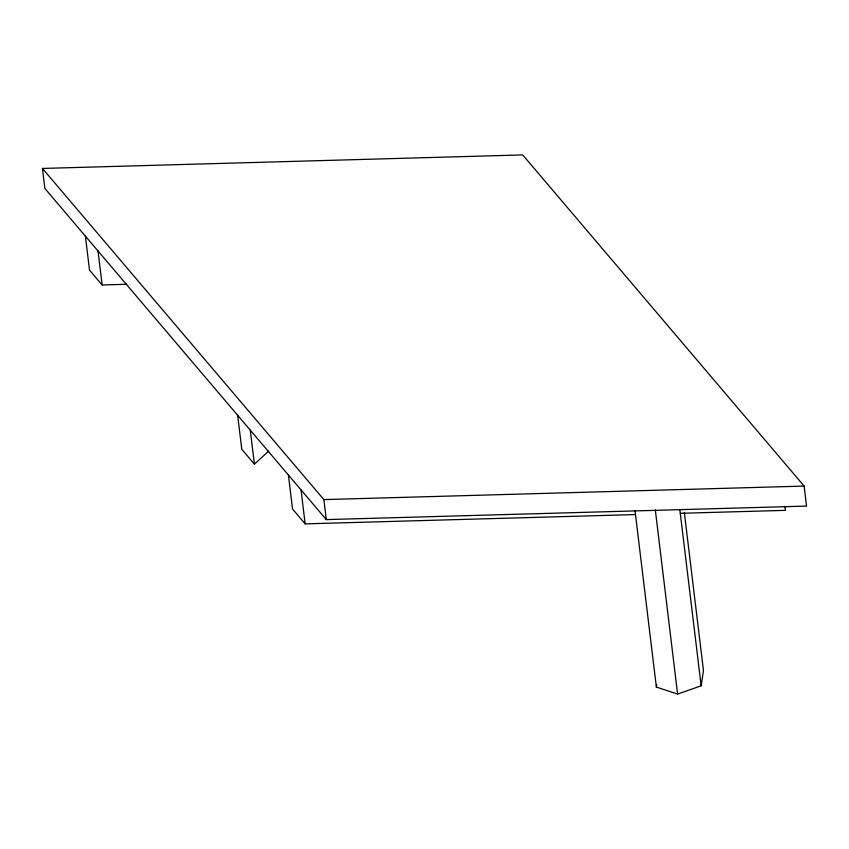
<?xml version="1.0" encoding="UTF-8"?>
<svg xmlns="http://www.w3.org/2000/svg" width="849" height="849" viewBox="0 0 849 849"><rect width="100%" height="100%" fill="white"/><g stroke="black" fill="none" stroke-linecap="round" stroke-linejoin="round"><path stroke-width="1.27" d="M684.336 512.52L703.46 670.54L701.157 685.812L677.608 694.079L656.362 687.074L656.744 684.527M237.667 415.32L241.774 449.291L254.403 464.138L268.772 451.052M42.45 168.442L522.708 154.921L804.13 486.084L806.55 506.089L326.292 519.599L44.87 188.446L42.45 168.442L323.872 499.594L326.292 519.599M85.409 236.149L89.516 270.12L102.145 284.967L126.66 284.277M323.872 499.594L804.13 486.084M288.416 475.037L292.534 509.018L305.152 523.865L635.487 514.568M680.282 513.305L785.421 510.355L784.943 506.428M679.805 509.389L701.157 685.812M655.322 509.962L677.608 694.079M635.02 510.652L656.362 687.074M301.045 489.894L305.152 523.865M250.285 430.167L254.403 464.138M98.028 250.996L102.145 284.967"/></g></svg>
